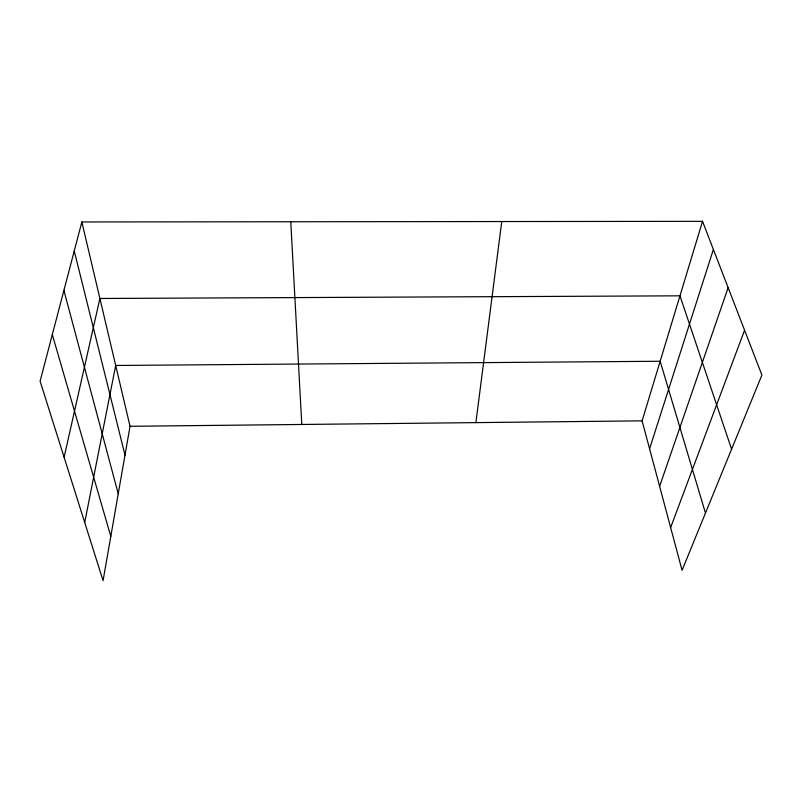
<?xml version="1.0" encoding="UTF-8"?>
<svg xmlns="http://www.w3.org/2000/svg" width="802" height="802" viewBox="0 0 802 802"><rect width="100%" height="100%" fill="white"/><g stroke="black" fill="none" stroke-linecap="round" stroke-linejoin="round"><path stroke-width="1.2" d="M475.877 422.614L501.751 221.542M81.854 221.964L130.034 426.293L103.067 580.658L40.1 381.161L81.854 221.964L702.522 221.342L761.9 375.045L682.071 570.292L642.111 420.849L702.522 221.342M84.711 522.483L115.699 365.471L660.156 361.251L705.459 513.079M64.11 457.24L99.899 298.484L679.966 295.818L731.584 449.19M649.58 448.799L713.379 249.462M659.615 486.313L728.136 287.647M670.642 527.536L744.577 330.203M130.034 426.293L642.111 420.849M52.32 334.564L110.806 536.388M63.899 290.444L118.245 493.791M74.245 250.976L125.002 455.095M290.765 221.753L301.793 424.469"/></g></svg>
